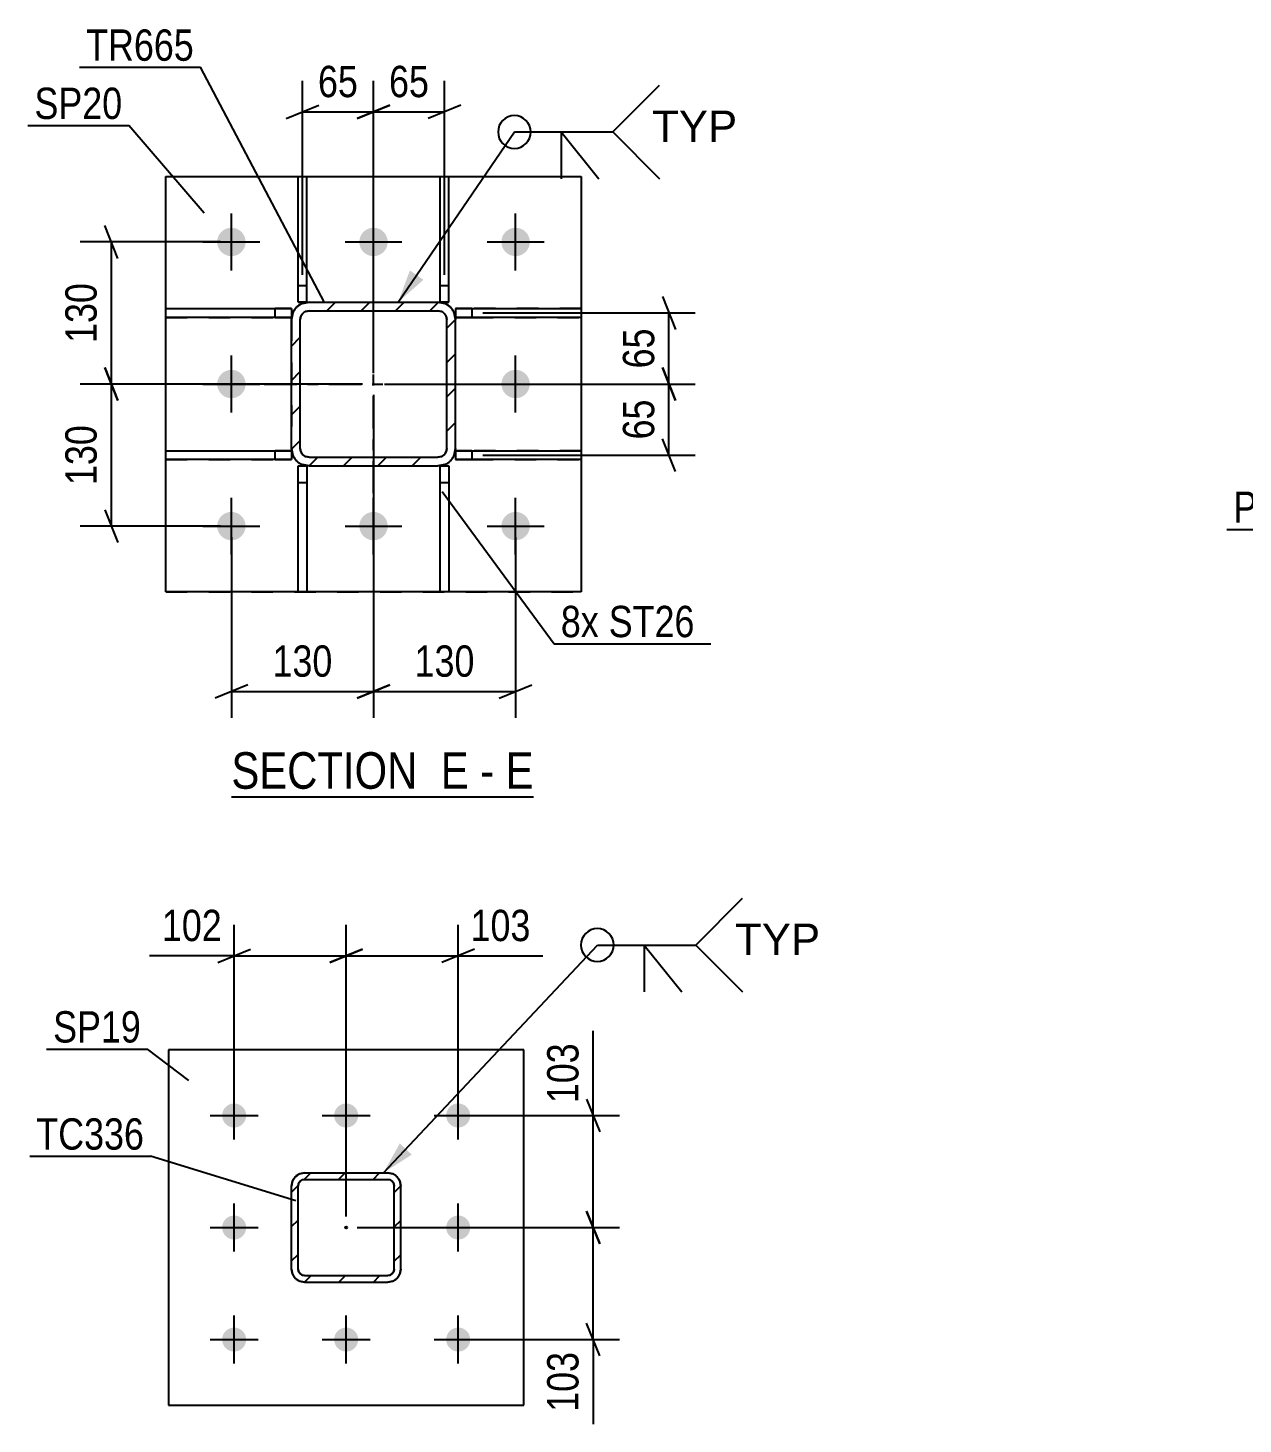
# Model space of a CAD drawing. Header units: millimetres. Extents: x -836 to 353, y -855 to -14.
# Drawn here: x -3.5 to 107.7, y -288.3 to -160.5 of the extents above; entities that cross this region are included whole.
import ezdxf

# ---------------------------------------------------------------- set-up
doc = ezdxf.new("R2010")
doc.units = ezdxf.units.MM
doc.linetypes.add('DXK_LINE_DOT2', pattern=[3.9198, 1.9599, -1.9599])
doc.linetypes.add('DXK_LINE_DOT3', pattern=[5.9187, 2.979, -0.9799, 0.9799, -0.9799])
doc.styles.add('Arial', font='ARIAL.TTF', dxfattribs={"height": 0.2})
doc.styles.add('Arial Narrow', font='ARIALN.TTF', dxfattribs={"height": 0.2})

# ---------------------------------------------------------------- blocks, each defined once
blk = doc.blocks.new('Unknown-570393895-16 - 6046')
at = {"color": 6, "linetype": 'Continuous'}
blk.add_line((15.15, -230.91), (42.8, -230.91), dxfattribs=at)
at = {"color": 0, "linetype": 'Continuous'}
for points in [[(33.26, -230.16), (33.26, -226.66), (15.15, -226.66), (15.15, -230.16)], [(36.87, -230.16), (36.87, -226.66), (34.31, -226.66), (34.31, -230.16)], [(39.19, -230.16), (39.19, -226.66), (37.92, -226.66), (37.92, -230.16)], [(42.8, -230.16), (42.8, -226.66), (40.24, -226.66), (40.24, -230.16)]]:
    blk.add_wipeout(points, dxfattribs=at)
at = {"color": 7, "linetype": 'Continuous', "style": 'Arial Narrow'}
for s, p in [('SECTION ', (15.15, -230.16)), ('E', (34.31, -230.16)), ('E', (40.24, -230.16)), ('-', (37.92, -230.16))]:
    blk.add_text(s, height=3.34, dxfattribs=at).set_placement(p)
blk = doc.blocks.new('Bolt-570393895-6341 - 6046')
at = {"linetype": 'Continuous'}
for points in [[(13.85, -180.13, -1), (16.45, -180.13, -1)], [(26.85, -180.13, -1), (29.45, -180.13, -1)], [(39.85, -180.13, -1), (42.45, -180.13, -1)], [(13.85, -193.13, -1), (16.45, -193.13, -1)], [(39.85, -193.13, -1), (42.45, -193.13, -1)], [(13.85, -206.13, -1), (16.45, -206.13, -1)], [(26.85, -206.13, -1), (29.45, -206.13, -1)], [(39.85, -206.13, -1), (42.45, -206.13, -1)]]:
    blk.add_hatch(color=1, dxfattribs=at).paths.add_polyline_path(points)
at = {"color": 1, "linetype": 'Continuous'}
for p, q in [((15.15, -182.73), (15.15, -177.53)), ((28.15, -182.73), (28.15, -177.53)), ((41.15, -182.73), (41.15, -177.53)), ((12.55, -180.13), (17.75, -180.13)), ((25.55, -180.13), (30.75, -180.13)), ((38.55, -180.13), (43.75, -180.13)), ((15.15, -195.73), (15.15, -190.53)), ((41.15, -195.73), (41.15, -190.53)), ((12.55, -193.13), (17.75, -193.13)), ((38.55, -193.13), (43.75, -193.13)), ((15.15, -208.73), (15.15, -203.53)), ((28.15, -208.73), (28.15, -203.53)), ((41.15, -208.73), (41.15, -203.53)), ((12.55, -206.13), (17.75, -206.13)), ((25.55, -206.13), (30.75, -206.13)), ((38.55, -206.13), (43.75, -206.13))]:
    blk.add_line(p, q, dxfattribs=at)
blk = doc.blocks.new('Part-570393895-6333 - 6046')
at = {"linetype": 'Continuous'}
h = blk.add_hatch(dxfattribs=at)
h.set_pattern_fill('', scale=0.7, style=0, pattern_type=0)
h.set_pattern_definition([(45, (35.6528, -187.2255), (-1.57154, 1.57154), [])])
h.paths.add_polyline_path([(35.65, -199.03), (35.65, -187.23), (35.53, -186.61), (35.18, -186.09), (34.67, -185.75), (34.05, -185.63), (22.25, -185.63), (21.64, -185.75), (21.12, -186.09), (20.77, -186.61), (20.65, -187.23), (20.65, -199.03), (20.77, -199.64), (21.12, -200.16), (21.64, -200.5), (22.25, -200.63), (34.05, -200.63), (34.67, -200.5), (35.18, -200.16), (35.53, -199.64)])
h.paths.add_polyline_path([(34.36, -199.76), (34.05, -199.83), (22.25, -199.83), (21.95, -199.76), (21.69, -199.59), (21.51, -199.33), (21.45, -199.03), (21.45, -187.23), (21.51, -186.92), (21.69, -186.66), (21.95, -186.49), (22.25, -186.43), (34.05, -186.43), (34.36, -186.49), (34.62, -186.66), (34.79, -186.92), (34.85, -187.23), (34.85, -199.03), (34.79, -199.33), (34.62, -199.59)])
at = {"color": 7, "linetype": 'DXK_LINE_DOT3'}
for p, q in [((28.15, -203.13), (28.15, -183.13)), ((18.15, -193.13), (38.15, -193.13))]:
    blk.add_line(p, q, dxfattribs=at)
at = {"color": 7, "linetype": 'DXK_LINE_DOT2'}
for p, q in [((21.64, -185.75), (22.25, -185.63)), ((22.25, -186.43), (21.95, -186.49)), ((22.25, -185.63), (34.05, -185.63)), ((22.25, -186.43), (34.05, -186.43)), ((34.05, -185.63), (34.67, -185.75)), ((34.36, -186.49), (34.05, -186.43)), ((20.65, -187.23), (20.77, -186.61)), ((20.65, -187.23), (20.65, -199.03)), ((21.51, -186.92), (21.45, -187.23)), ((21.45, -199.03), (21.45, -187.23)), ((34.85, -187.23), (34.79, -186.92)), ((34.85, -199.03), (34.85, -187.23)), ((35.53, -186.61), (35.65, -187.23)), ((35.65, -199.03), (35.65, -187.23)), ((20.77, -199.64), (20.65, -199.03)), ((21.45, -199.03), (21.51, -199.33)), ((34.79, -199.33), (34.85, -199.03)), ((35.65, -199.03), (35.53, -199.64)), ((22.25, -200.63), (21.64, -200.5)), ((21.95, -199.76), (22.25, -199.83)), ((22.25, -199.83), (34.05, -199.83)), ((34.05, -199.83), (34.36, -199.76)), ((34.67, -200.5), (34.05, -200.63)), ((22.25, -200.63), (34.05, -200.63))]:
    blk.add_line(p, q, dxfattribs=at)
at = {"color": 2, "linetype": 'Continuous'}
for p, q in [((22.25, -185.63), (21.64, -185.75)), ((21.95, -186.49), (22.25, -186.43)), ((22.25, -185.63), (22.25, -185.63)), ((22.25, -185.63), (34.05, -185.63)), ((22.25, -186.43), (22.25, -186.43)), ((22.25, -186.43), (34.05, -186.43)), ((34.05, -185.63), (34.05, -185.63)), ((34.67, -185.75), (34.05, -185.63)), ((34.05, -186.43), (34.05, -186.43)), ((34.05, -186.43), (34.36, -186.49)), ((20.77, -186.61), (20.65, -187.23)), ((20.65, -187.23), (20.65, -187.23)), ((20.65, -199.03), (20.65, -187.23)), ((21.45, -187.23), (21.51, -186.92)), ((21.45, -187.23), (21.45, -187.23)), ((21.45, -199.03), (21.45, -187.23)), ((34.79, -186.92), (34.85, -187.23)), ((34.85, -187.23), (34.85, -187.23)), ((34.85, -199.03), (34.85, -187.23)), ((35.65, -187.23), (35.53, -186.61)), ((35.65, -187.23), (35.65, -187.23)), ((35.65, -199.03), (35.65, -187.23)), ((20.65, -199.03), (20.65, -199.03)), ((20.65, -199.03), (20.77, -199.64)), ((21.45, -199.03), (21.45, -199.03)), ((21.51, -199.33), (21.45, -199.03)), ((34.85, -199.03), (34.79, -199.33)), ((34.85, -199.03), (34.85, -199.03)), ((35.53, -199.64), (35.65, -199.03)), ((35.65, -199.03), (35.65, -199.03)), ((21.64, -200.5), (22.25, -200.63)), ((22.25, -199.83), (21.95, -199.76)), ((22.25, -199.83), (22.25, -199.83)), ((22.25, -199.83), (34.05, -199.83)), ((34.36, -199.76), (34.05, -199.83)), ((34.05, -199.83), (34.05, -199.83)), ((34.05, -200.63), (34.67, -200.5)), ((22.25, -200.63), (22.25, -200.63)), ((22.25, -200.63), (34.05, -200.63)), ((34.05, -200.63), (34.05, -200.63))]:
    blk.add_line(p, q, dxfattribs=at)
at = {"color": 7, "linetype": 'DXK_LINE_DOT2'}
for centre, radius, start, end in [((22.25, -187.23), 1.6, 112.5, 157.5), ((22.25, -187.23), 0.8, 112.5, 157.5), ((34.05, -187.23), 0.8, 22.5, 67.5), ((34.05, -187.23), 1.6, 22.5, 67.5), ((22.25, -199.03), 1.6, 202.5, 247.5), ((22.25, -199.03), 0.8, 202.5, 247.5), ((34.05, -199.03), 0.8, 292.5, 337.5), ((34.05, -199.03), 1.6, 292.5, 337.5)]:
    blk.add_arc(centre, radius, start, end, dxfattribs=at)
at = {"color": 2, "linetype": 'Continuous'}
for centre, radius, start, end in [((22.25, -187.23), 1.6, 112.5, 157.5), ((22.25, -187.23), 0.8, 112.5, 157.5), ((34.05, -187.23), 0.8, 22.5, 67.5), ((34.05, -187.23), 1.6, 22.5, 67.5), ((22.25, -199.03), 1.6, 202.5, 247.5), ((22.25, -199.03), 0.8, 202.5, 247.5), ((34.05, -199.03), 0.8, 292.5, 337.5), ((34.05, -199.03), 1.6, 292.5, 337.5)]:
    blk.add_arc(centre, radius, start, end, dxfattribs=at)
blk = doc.blocks.new('Part-570393895-6300 - 6046')
at = {"color": 2, "linetype": 'Continuous'}
for p, q in [((35.65, -186.23), (35.65, -186.23)), ((35.65, -186.23), (47.15, -186.23)), ((35.65, -186.23), (35.65, -187.03)), ((47.15, -186.23), (47.15, -187.03)), ((47.15, -187.03), (35.65, -187.03))]:
    blk.add_line(p, q, dxfattribs=at)
at = {"color": 7, "linetype": 'DXK_LINE_DOT2'}
for p, q in [((37.15, -186.23), (35.65, -186.23)), ((35.65, -186.23), (35.65, -186.23)), ((47.15, -186.23), (37.15, -186.23)), ((37.15, -186.23), (37.15, -187.03)), ((35.65, -187.03), (37.15, -187.03)), ((37.15, -187.03), (47.15, -187.03))]:
    blk.add_line(p, q, dxfattribs=at)
blk = doc.blocks.new('Part-570393895-6305 - 6046')
at = {"color": 2, "linetype": 'Continuous'}
for p, q in [((35.65, -199.23), (35.65, -199.23)), ((35.65, -199.23), (47.15, -199.23)), ((35.65, -199.23), (35.65, -200.03)), ((47.15, -199.23), (47.15, -200.03)), ((47.15, -200.03), (35.65, -200.03))]:
    blk.add_line(p, q, dxfattribs=at)
at = {"color": 7, "linetype": 'DXK_LINE_DOT2'}
for p, q in [((37.15, -199.23), (35.65, -199.23)), ((35.65, -199.23), (35.65, -199.23)), ((47.15, -199.23), (37.15, -199.23)), ((37.15, -199.23), (37.15, -200.03)), ((35.65, -200.03), (37.15, -200.03)), ((37.15, -200.03), (47.15, -200.03))]:
    blk.add_line(p, q, dxfattribs=at)
blk = doc.blocks.new('Part-570393895-6310 - 6046')
at = {"color": 2, "linetype": 'Continuous'}
for p, q in [((9.15, -187.03), (9.15, -186.23)), ((9.15, -186.23), (20.65, -186.23)), ((20.65, -186.23), (20.65, -187.03)), ((20.65, -187.03), (9.15, -187.03)), ((20.65, -187.03), (20.65, -187.03))]:
    blk.add_line(p, q, dxfattribs=at)
at = {"color": 7, "linetype": 'DXK_LINE_DOT2'}
for p, q in [((9.15, -186.23), (19.15, -186.23)), ((19.15, -187.03), (19.15, -186.23)), ((20.65, -186.23), (19.15, -186.23)), ((20.65, -186.23), (20.65, -186.23)), ((9.15, -187.03), (19.15, -187.03)), ((19.15, -187.03), (20.65, -187.03))]:
    blk.add_line(p, q, dxfattribs=at)
blk = doc.blocks.new('Part-570393895-6315 - 6046')
at = {"color": 2, "linetype": 'Continuous'}
for p, q in [((9.15, -200.03), (9.15, -199.23)), ((9.15, -199.23), (20.65, -199.23)), ((20.65, -199.23), (20.65, -200.03)), ((20.65, -200.03), (9.15, -200.03)), ((20.65, -200.03), (20.65, -200.03))]:
    blk.add_line(p, q, dxfattribs=at)
at = {"color": 7, "linetype": 'DXK_LINE_DOT2'}
for p, q in [((9.15, -199.23), (19.15, -199.23)), ((19.15, -200.03), (19.15, -199.23)), ((20.65, -199.23), (19.15, -199.23)), ((20.65, -199.23), (20.65, -199.23)), ((9.15, -200.03), (19.15, -200.03)), ((19.15, -200.03), (20.65, -200.03))]:
    blk.add_line(p, q, dxfattribs=at)
blk = doc.blocks.new('Part-570393895-6375 - 6046')
at = {"color": 2, "linetype": 'Continuous'}
for p, q in [((34.25, -185.63), (34.25, -174.13)), ((34.25, -174.13), (35.05, -174.13)), ((35.05, -185.63), (35.05, -174.13)), ((34.25, -185.63), (35.05, -185.63)), ((34.25, -185.63), (34.25, -185.63)), ((35.05, -185.63), (35.05, -185.63))]:
    blk.add_line(p, q, dxfattribs=at)
at = {"color": 7, "linetype": 'DXK_LINE_DOT2'}
for p, q in [((34.25, -184.13), (35.05, -184.13)), ((35.05, -185.63), (34.25, -185.63))]:
    blk.add_line(p, q, dxfattribs=at)
blk = doc.blocks.new('Part-570393895-6380 - 6046')
at = {"color": 2, "linetype": 'Continuous'}
for p, q in [((21.25, -185.63), (21.25, -174.13)), ((21.25, -174.13), (22.05, -174.13)), ((22.05, -185.63), (22.05, -174.13)), ((21.25, -185.63), (22.05, -185.63)), ((21.25, -185.63), (21.25, -185.63)), ((22.05, -185.63), (22.05, -185.63))]:
    blk.add_line(p, q, dxfattribs=at)
at = {"color": 7, "linetype": 'DXK_LINE_DOT2'}
for p, q in [((21.25, -184.13), (22.05, -184.13)), ((22.05, -185.63), (21.25, -185.63))]:
    blk.add_line(p, q, dxfattribs=at)
blk = doc.blocks.new('Part-570393895-6385 - 6046')
at = {"color": 2, "linetype": 'Continuous'}
for p, q in [((34.25, -200.63), (34.25, -200.63)), ((34.25, -200.63), (35.05, -200.63)), ((34.25, -212.13), (34.25, -200.63)), ((35.05, -200.63), (35.05, -200.63)), ((35.05, -200.63), (35.05, -212.13)), ((35.05, -212.13), (34.25, -212.13))]:
    blk.add_line(p, q, dxfattribs=at)
at = {"color": 7, "linetype": 'DXK_LINE_DOT2'}
for p, q in [((34.25, -200.63), (34.25, -200.63)), ((34.25, -200.63), (35.05, -200.63)), ((35.05, -200.63), (35.05, -200.63)), ((34.25, -202.13), (35.05, -202.13))]:
    blk.add_line(p, q, dxfattribs=at)
blk = doc.blocks.new('Part-570393895-6390 - 6046')
at = {"color": 2, "linetype": 'Continuous'}
for p, q in [((21.25, -200.63), (21.25, -200.63)), ((21.25, -200.63), (22.05, -200.63)), ((21.25, -212.13), (21.25, -200.63)), ((22.05, -200.63), (22.05, -200.63)), ((22.05, -200.63), (22.05, -212.13)), ((22.05, -212.13), (21.25, -212.13))]:
    blk.add_line(p, q, dxfattribs=at)
at = {"color": 7, "linetype": 'DXK_LINE_DOT2'}
for p, q in [((21.25, -200.63), (21.25, -200.63)), ((21.25, -200.63), (22.05, -200.63)), ((22.05, -200.63), (22.05, -200.63)), ((21.25, -202.13), (22.05, -202.13))]:
    blk.add_line(p, q, dxfattribs=at)
blk = doc.blocks.new('Part-570393895-6418 - 6046')
at = {"color": 2, "linetype": 'Continuous'}
for p, q in [((9.15, -174.13), (47.15, -174.13)), ((9.15, -212.13), (9.15, -174.13)), ((47.15, -174.13), (47.15, -212.13)), ((47.15, -212.13), (9.15, -212.13)), ((9.15, -212.13), (9.15, -212.13)), ((47.15, -212.13), (47.15, -212.13))]:
    blk.add_line(p, q, dxfattribs=at)
at = {"color": 7, "linetype": 'DXK_LINE_DOT2'}
for p, q in [((9.15, -174.13), (9.15, -174.13)), ((9.15, -174.13), (47.15, -174.13)), ((47.15, -174.13), (47.15, -174.13)), ((9.15, -212.13), (47.15, -212.13))]:
    blk.add_line(p, q, dxfattribs=at)
blk = doc.blocks.new('Part-570393895-5641 - 5605')
at = {"color": 2, "linetype": 'Continuous'}
for p, q in [((41.9, -254.06), (9.4, -254.06)), ((9.4, -254.06), (9.4, -286.56)), ((41.9, -286.56), (41.9, -254.06)), ((9.4, -286.56), (41.9, -286.56))]:
    blk.add_line(p, q, dxfattribs=at)
blk = doc.blocks.new('Part-570393895-5769 - 5605')
at = {"linetype": 'Continuous'}
h = blk.add_hatch(dxfattribs=at)
h.set_pattern_fill('', scale=0.7, style=0, pattern_type=0)
h.set_pattern_definition([(45, (30.6498, -266.5081), (-1.57154, 1.57154), [])])
h.paths.add_polyline_path([(30.65, -274.11), (30.65, -266.51), (30.56, -266.05), (30.3, -265.66), (29.91, -265.4), (29.45, -265.31), (21.85, -265.31), (21.39, -265.4), (21, -265.66), (20.74, -266.05), (20.65, -266.51), (20.65, -274.11), (20.74, -274.57), (21, -274.96), (21.39, -275.22), (21.85, -275.31), (29.45, -275.31), (29.91, -275.22), (30.3, -274.96), (30.56, -274.57)])
h.paths.add_polyline_path([(29.68, -274.66), (29.45, -274.71), (21.85, -274.71), (21.62, -274.66), (21.43, -274.53), (21.3, -274.34), (21.25, -274.11), (21.25, -266.51), (21.3, -266.28), (21.43, -266.08), (21.62, -265.95), (21.85, -265.91), (29.45, -265.91), (29.68, -265.95), (29.87, -266.08), (30, -266.28), (30.05, -266.51), (30.05, -274.11), (30, -274.34), (29.87, -274.53)])
blk.add_hatch(color=30, dxfattribs=at).paths.add_polyline_path([(25.65, -270.41, -1), (25.65, -270.21, -1)])
at = {"color": 7, "linetype": 'DXK_LINE_DOT2'}
for p, q in [((21.39, -265.4), (21.85, -265.31)), ((21.85, -265.31), (29.45, -265.31)), ((29.45, -265.31), (29.91, -265.4)), ((20.65, -266.51), (20.74, -266.05)), ((20.65, -274.11), (20.65, -266.51)), ((21.3, -266.28), (21.25, -266.51)), ((21.25, -274.11), (21.25, -266.51)), ((21.43, -266.08), (21.3, -266.28)), ((21.62, -265.95), (21.43, -266.08)), ((21.85, -265.91), (21.62, -265.95)), ((21.85, -265.91), (29.45, -265.91)), ((29.68, -265.95), (29.45, -265.91)), ((29.87, -266.08), (29.68, -265.95)), ((30, -266.28), (29.87, -266.08)), ((30.05, -266.51), (30, -266.28)), ((30.05, -274.11), (30.05, -266.51)), ((30.56, -266.05), (30.65, -266.51)), ((30.65, -274.11), (30.65, -266.51)), ((20.74, -274.57), (20.65, -274.11)), ((21.25, -274.11), (21.3, -274.34)), ((21.3, -274.34), (21.43, -274.53)), ((21.43, -274.53), (21.62, -274.66)), ((29.68, -274.66), (29.87, -274.53)), ((29.87, -274.53), (30, -274.34)), ((30, -274.34), (30.05, -274.11)), ((30.65, -274.11), (30.56, -274.57)), ((21.85, -275.31), (21.39, -275.22)), ((21.62, -274.66), (21.85, -274.71)), ((21.85, -274.71), (29.45, -274.71)), ((21.85, -275.31), (29.45, -275.31)), ((29.45, -274.71), (29.68, -274.66)), ((29.91, -275.22), (29.45, -275.31))]:
    blk.add_line(p, q, dxfattribs=at)
at = {"color": 2, "linetype": 'Continuous'}
for p, q in [((21.85, -265.31), (21.39, -265.4)), ((21.85, -265.31), (29.45, -265.31)), ((29.91, -265.4), (29.45, -265.31)), ((20.74, -266.05), (20.65, -266.51)), ((20.65, -274.11), (20.65, -266.51)), ((21.25, -266.51), (21.3, -266.28)), ((21.25, -274.11), (21.25, -266.51)), ((21.3, -266.28), (21.43, -266.08)), ((21.43, -266.08), (21.62, -265.95)), ((21.62, -265.95), (21.85, -265.91)), ((21.85, -265.91), (29.45, -265.91)), ((29.45, -265.91), (29.68, -265.95)), ((29.68, -265.95), (29.87, -266.08)), ((29.87, -266.08), (30, -266.28)), ((30, -266.28), (30.05, -266.51)), ((30.05, -274.11), (30.05, -266.51)), ((30.65, -266.51), (30.56, -266.05)), ((30.65, -274.11), (30.65, -266.51)), ((20.65, -274.11), (20.74, -274.57)), ((21.3, -274.34), (21.25, -274.11)), ((21.43, -274.53), (21.3, -274.34)), ((21.62, -274.66), (21.43, -274.53)), ((29.87, -274.53), (29.68, -274.66)), ((30, -274.34), (29.87, -274.53)), ((30.05, -274.11), (30, -274.34)), ((30.56, -274.57), (30.65, -274.11)), ((21.39, -275.22), (21.85, -275.31)), ((21.85, -274.71), (21.62, -274.66)), ((21.85, -274.71), (29.45, -274.71)), ((21.85, -275.31), (29.45, -275.31)), ((29.68, -274.66), (29.45, -274.71)), ((29.45, -275.31), (29.91, -275.22))]:
    blk.add_line(p, q, dxfattribs=at)
at = {"color": 7, "linetype": 'DXK_LINE_DOT3'}
blk.add_line((25.65, -270.31), (25.65, -270.31), dxfattribs=at)
at = {"color": 30, "linetype": 'DXK_LINE_DOT3'}
blk.add_line((25.65, -270.31), (25.65, -270.31), dxfattribs=at)
at = {"color": 30, "linetype": 'Continuous'}
blk.add_circle((25.65, -270.31), 0.1, dxfattribs=at)
at = {"color": 7, "linetype": 'DXK_LINE_DOT2'}
for centre, start, end in [((21.85, -266.51), 112.5, 157.5), ((29.45, -266.51), 22.5, 67.5), ((21.85, -274.11), 202.5, 247.5), ((29.45, -274.11), 292.5, 337.5)]:
    blk.add_arc(centre, 1.2, start, end, dxfattribs=at)
at = {"color": 2, "linetype": 'Continuous'}
for centre, start, end in [((21.85, -266.51), 112.5, 157.5), ((29.45, -266.51), 22.5, 67.5), ((21.85, -274.11), 202.5, 247.5), ((29.45, -274.11), 292.5, 337.5)]:
    blk.add_arc(centre, 1.2, start, end, dxfattribs=at)
blk = doc.blocks.new('Bolt-570393895-5719 - 5605')
at = {"linetype": 'Continuous'}
for points in [[(14.3, -260.06, -1), (16.5, -260.06, -1)], [(24.55, -260.06, -1), (26.75, -260.06, -1)], [(34.8, -260.06, -1), (37, -260.06, -1)], [(14.3, -270.31, -1), (16.5, -270.31, -1)], [(34.8, -270.31, -1), (37, -270.31, -1)], [(14.3, -280.56, -1), (16.5, -280.56, -1)], [(24.55, -280.56, -1), (26.75, -280.56, -1)], [(34.8, -280.56, -1), (37, -280.56, -1)]]:
    blk.add_hatch(color=1, dxfattribs=at).paths.add_polyline_path(points)
at = {"color": 1, "linetype": 'Continuous'}
for p, q in [((15.4, -262.26), (15.4, -257.86)), ((25.65, -262.26), (25.65, -257.86)), ((35.9, -262.26), (35.9, -257.86)), ((13.2, -260.06), (17.6, -260.06)), ((23.45, -260.06), (27.85, -260.06)), ((33.7, -260.06), (38.1, -260.06)), ((15.4, -272.51), (15.4, -268.11)), ((35.9, -272.51), (35.9, -268.11)), ((13.2, -270.31), (17.6, -270.31)), ((33.7, -270.31), (38.1, -270.31)), ((15.4, -282.76), (15.4, -278.36)), ((25.65, -282.76), (25.65, -278.36)), ((35.9, -282.76), (35.9, -278.36)), ((13.2, -280.56), (17.6, -280.56)), ((23.45, -280.56), (27.85, -280.56)), ((33.7, -280.56), (38.1, -280.56))]:
    blk.add_line(p, q, dxfattribs=at)
blk = doc.blocks.new('StraightDimension-570393895-6455 - 6046')
at = {"color": 7, "linetype": 'Continuous'}
for p, q in [((4.77, -194.63), (3.57, -191.63)), ((27.15, -193.13), (1.32, -193.13)), ((4.17, -206.13), (4.17, -193.13)), ((3.57, -204.63), (4.77, -207.63)), ((14.15, -206.13), (1.32, -206.13))]:
    blk.add_line(p, q, dxfattribs=at)
at = {"color": 0}
blk.add_wipeout([(3.42, -196.28), (-0.78, -196.28), (-0.78, -202.97), (3.42, -202.97)], dxfattribs=at)
at = {"color": 3, "style": 'Arial Narrow'}
blk.add_text('130', height=2.863, rotation=90.0002, dxfattribs=at).set_placement((2.82, -202.37))
blk = doc.blocks.new('StraightDimension-570393895-6427 - 6046')
at = {"color": 7, "linetype": 'Continuous'}
for p, q in [((54.58, -185.13), (55.78, -188.13)), ((38.15, -186.63), (57.58, -186.63)), ((55.18, -193.13), (55.18, -186.63)), ((55.78, -194.63), (54.58, -191.63)), ((29.15, -193.13), (57.58, -193.13))]:
    blk.add_line(p, q, dxfattribs=at)
at = {"color": 0}
blk.add_wipeout([(54.43, -187.45), (50.23, -187.45), (50.23, -192.3), (54.43, -192.3)], dxfattribs=at)
at = {"color": 3, "style": 'Arial Narrow'}
blk.add_text('65', height=2.863, rotation=90.0002, dxfattribs=at).set_placement((53.83, -191.7))
blk = doc.blocks.new('StraightDimension-570393895-6445 - 6046')
at = {"color": 7, "linetype": 'Continuous'}
for p, q in [((28.15, -192.13), (28.15, -165.38)), ((34.65, -183.13), (34.65, -165.38)), ((26.65, -168.83), (29.65, -167.63)), ((28.15, -168.23), (34.65, -168.23)), ((36.15, -167.63), (33.15, -168.83))]:
    blk.add_line(p, q, dxfattribs=at)
at = {"color": 0}
blk.add_wipeout([(33.83, -167.48), (33.83, -163.28), (28.97, -163.28), (28.97, -167.48)], dxfattribs=at)
at = {"color": 3, "style": 'Arial Narrow'}
blk.add_text('65', height=2.863, dxfattribs=at).set_placement((29.57, -166.88))
blk = doc.blocks.new('StraightDimension-570393895-6452 - 6046')
at = {"color": 7, "linetype": 'Continuous'}
for p, q in [((4.77, -181.63), (3.57, -178.63)), ((14.15, -180.13), (1.32, -180.13)), ((4.17, -193.13), (4.17, -180.13)), ((3.57, -191.63), (4.77, -194.63)), ((27.15, -193.13), (1.32, -193.13))]:
    blk.add_line(p, q, dxfattribs=at)
at = {"color": 0}
blk.add_wipeout([(3.42, -183.28), (-0.78, -183.28), (-0.78, -189.97), (3.42, -189.97)], dxfattribs=at)
at = {"color": 3, "style": 'Arial Narrow'}
blk.add_text('130', height=2.863, rotation=90.0002, dxfattribs=at).set_placement((2.82, -189.37))
blk = doc.blocks.new('StraightDimension-570393895-6430 - 6046')
at = {"color": 7, "linetype": 'Continuous'}
for p, q in [((54.58, -191.63), (55.78, -194.63)), ((29.15, -193.13), (57.58, -193.13)), ((55.18, -199.63), (55.18, -193.13)), ((55.78, -201.13), (54.58, -198.13)), ((38.15, -199.63), (57.58, -199.63))]:
    blk.add_line(p, q, dxfattribs=at)
at = {"color": 0}
blk.add_wipeout([(54.43, -193.95), (50.23, -193.95), (50.23, -198.8), (54.43, -198.8)], dxfattribs=at)
at = {"color": 3, "style": 'Arial Narrow'}
blk.add_text('65', height=2.863, rotation=90.0002, dxfattribs=at).set_placement((53.83, -198.2))
blk = doc.blocks.new('StraightDimension-570393895-6434 - 6046')
at = {"color": 7, "linetype": 'Continuous'}
for p, q in [((28.15, -194.13), (28.15, -223.66)), ((41.15, -207.13), (41.15, -223.66)), ((29.65, -220.66), (26.65, -221.86)), ((39.65, -221.86), (42.65, -220.66)), ((28.15, -221.26), (41.15, -221.26))]:
    blk.add_line(p, q, dxfattribs=at)
at = {"color": 0}
blk.add_wipeout([(37.99, -220.51), (37.99, -216.31), (31.31, -216.31), (31.31, -220.51)], dxfattribs=at)
at = {"color": 3, "style": 'Arial Narrow'}
blk.add_text('130', height=2.863, dxfattribs=at).set_placement((31.91, -219.91))
blk = doc.blocks.new('StraightDimension-570393895-6439 - 6046')
at = {"color": 7, "linetype": 'Continuous'}
for p, q in [((28.15, -194.13), (28.15, -223.66)), ((15.15, -207.13), (15.15, -223.66)), ((16.65, -220.66), (13.65, -221.86)), ((26.65, -221.86), (29.65, -220.66)), ((15.15, -221.26), (28.15, -221.26))]:
    blk.add_line(p, q, dxfattribs=at)
at = {"color": 0}
blk.add_wipeout([(24.99, -220.51), (24.99, -216.31), (18.31, -216.31), (18.31, -220.51)], dxfattribs=at)
at = {"color": 3, "style": 'Arial Narrow'}
blk.add_text('130', height=2.863, dxfattribs=at).set_placement((18.91, -219.91))
blk = doc.blocks.new('StraightDimension-570393895-6448 - 6046')
at = {"color": 7, "linetype": 'Continuous'}
for p, q in [((21.65, -183.13), (21.65, -165.38)), ((28.15, -192.13), (28.15, -165.38)), ((20.15, -168.83), (23.15, -167.63)), ((21.65, -168.23), (28.15, -168.23)), ((29.65, -167.63), (26.65, -168.83))]:
    blk.add_line(p, q, dxfattribs=at)
at = {"color": 0}
blk.add_wipeout([(27.33, -167.48), (27.33, -163.28), (22.47, -163.28), (22.47, -167.48)], dxfattribs=at)
at = {"color": 3, "style": 'Arial Narrow'}
blk.add_text('65', height=2.863, dxfattribs=at).set_placement((23.07, -166.88))
blk = doc.blocks.new('StraightDimension-570393895-5974 - 5605')
at = {"color": 7, "linetype": 'Continuous'}
for p, q in [((47.65, -268.81), (48.85, -271.81)), ((26.65, -270.31), (50.65, -270.31)), ((48.25, -280.56), (48.25, -270.31)), ((48.85, -282.06), (47.65, -279.06)), ((36.9, -280.56), (50.65, -280.56)), ((48.25, -280.56), (48.25, -288.29)), ((48.25, -280.56), (48.25, -288.29))]:
    blk.add_line(p, q, dxfattribs=at)
at = {"color": 0}
blk.add_wipeout([(47.5, -281.08), (43.3, -281.08), (43.3, -287.77), (47.5, -287.77)], dxfattribs=at)
at = {"color": 3, "style": 'Arial Narrow'}
blk.add_text('103', height=2.863, rotation=90.0002, dxfattribs=at).set_placement((46.9, -287.17))
blk = doc.blocks.new('StraightDimension-570393895-5988 - 5605')
at = {"color": 7, "linetype": 'Continuous'}
for p, q in [((48.25, -260.06), (48.25, -252.32)), ((48.25, -260.06), (48.25, -252.32)), ((47.65, -258.56), (48.85, -261.56)), ((36.9, -260.06), (50.65, -260.06)), ((48.25, -270.31), (48.25, -260.06)), ((48.85, -271.81), (47.65, -268.81)), ((26.65, -270.31), (50.65, -270.31))]:
    blk.add_line(p, q, dxfattribs=at)
at = {"color": 0}
blk.add_wipeout([(47.5, -252.85), (43.3, -252.85), (43.3, -259.53), (47.5, -259.53)], dxfattribs=at)
at = {"color": 3, "style": 'Arial Narrow'}
blk.add_text('103', height=2.863, rotation=90.0002, dxfattribs=at).set_placement((46.9, -258.93))
blk = doc.blocks.new('StraightDimension-570393895-6003 - 5605')
at = {"color": 7, "linetype": 'Continuous'}
for p, q in [((15.4, -259.06), (15.4, -242.6)), ((25.65, -269.31), (25.65, -242.6)), ((13.9, -246.05), (16.9, -244.85)), ((27.15, -244.85), (24.15, -246.05)), ((15.4, -245.45), (7.67, -245.45)), ((15.4, -245.45), (7.67, -245.45)), ((15.4, -245.45), (25.65, -245.45))]:
    blk.add_line(p, q, dxfattribs=at)
at = {"color": 0}
blk.add_wipeout([(14.88, -244.7), (14.88, -240.5), (8.19, -240.5), (8.19, -244.7)], dxfattribs=at)
at = {"color": 3, "style": 'Arial Narrow'}
blk.add_text('102', height=2.863, dxfattribs=at).set_placement((8.79, -244.1))
blk = doc.blocks.new('StraightDimension-570393895-6017 - 5605')
at = {"color": 7, "linetype": 'Continuous'}
for p, q in [((25.65, -269.31), (25.65, -242.6)), ((35.9, -259.06), (35.9, -242.6)), ((24.15, -246.05), (27.15, -244.85)), ((37.4, -244.85), (34.4, -246.05)), ((25.65, -245.45), (35.9, -245.45)), ((35.9, -245.45), (43.64, -245.45)), ((35.9, -245.45), (43.64, -245.45))]:
    blk.add_line(p, q, dxfattribs=at)
at = {"color": 0}
blk.add_wipeout([(43.11, -244.7), (43.11, -240.5), (36.43, -240.5), (36.43, -244.7)], dxfattribs=at)
at = {"color": 3, "style": 'Arial Narrow'}
blk.add_text('103', height=2.863, dxfattribs=at).set_placement((37.03, -244.1))
blk = doc.blocks.new('Mark-570393895-28756 - 13893')
at = {"color": 0}
blk.add_wipeout([(116.32, -205.83), (116.32, -202.83), (106.81, -202.83), (106.81, -205.83)], dxfattribs=at)
blk.add_wipeout([(116.32, -205.83), (116.32, -202.83), (106.81, -202.83), (106.81, -205.83)], dxfattribs=at)
at = {"color": 30, "linetype": 'Continuous'}
for p in [(106.21, -206.43), (125.08, -213.86)]:
    blk.add_line(p, (116.92, -206.43), dxfattribs=at)
at = {"color": 3, "style": 'Arial Narrow'}
blk.add_text('PL580', height=2.863, dxfattribs=at).set_placement((106.81, -205.83))
blk = doc.blocks.new('Mark-570393895-6329 - 6046')
at = {"color": 0}
blk.add_wipeout([(11.72, -163.55), (11.72, -160.55), (1.86, -160.55), (1.86, -163.55)], dxfattribs=at)
blk.add_wipeout([(11.72, -163.55), (11.72, -160.55), (1.86, -160.55), (1.86, -163.55)], dxfattribs=at)
at = {"color": 30, "linetype": 'Continuous'}
for p in [(1.26, -164.15), (23.68, -185.68)]:
    blk.add_line(p, (12.32, -164.15), dxfattribs=at)
at = {"color": 3, "style": 'Arial Narrow'}
blk.add_text('TR665', height=2.863, dxfattribs=at).set_placement((1.86, -163.55))
blk = doc.blocks.new('Mark-570393895-6414 - 6046')
at = {"color": 0}
blk.add_wipeout([(5.17, -168.88), (5.17, -165.88), (-2.87, -165.88), (-2.87, -168.88)], dxfattribs=at)
blk.add_wipeout([(5.17, -168.88), (5.17, -165.88), (-2.87, -165.88), (-2.87, -168.88)], dxfattribs=at)
at = {"color": 30, "linetype": 'Continuous'}
for p in [(-3.47, -169.48), (12.66, -177.5)]:
    blk.add_line(p, (5.77, -169.48), dxfattribs=at)
at = {"color": 3, "style": 'Arial Narrow'}
blk.add_text('SP20', height=2.863, dxfattribs=at).set_placement((-2.87, -168.88))
blk = doc.blocks.new('WeldMark-570393895-6459 - 6046')
at = {"linetype": 'Continuous'}
blk.add_hatch(color=30, dxfattribs=at).paths.add_polyline_path([(32.72, -183.59), (30.4, -185.64), (31.48, -182.74)])
at = {"color": 30, "linetype": 'Continuous'}
for p, q in [((30.4, -185.64), (41.04, -170.07)), ((41.04, -170.07), (50.04, -170.07))]:
    blk.add_line(p, q, dxfattribs=at)
at = {"color": 3, "linetype": 'Continuous'}
for q in [(48.76, -174.35), (45.33, -174.35)]:
    blk.add_line((45.33, -170.07), q, dxfattribs=at)
for start, end in [(90, 270), (270, 90)]:
    blk.add_arc((41.04, -170.07), 1.5, start, end, dxfattribs=at)
at = {"color": 0, "linetype": 'Continuous'}
blk.add_wipeout([(61.42, -170.97), (61.42, -167.97), (53.64, -167.97), (53.64, -170.97)], dxfattribs=at)
blk.add_wipeout([(61.42, -170.97), (61.42, -167.97), (53.64, -167.97), (53.64, -170.97)], dxfattribs=at)
at = {"color": 3, "linetype": 'Continuous'}
for q in [(54.33, -165.78), (54.33, -174.35)]:
    blk.add_line((50.04, -170.07), q, dxfattribs=at)
at = {"color": 3, "linetype": 'Continuous', "style": 'Arial'}
blk.add_text('TYP', height=2.865, dxfattribs=at).set_placement((53.64, -170.97))
blk = doc.blocks.new('MarkSet-570393895-6485 - 6046')
at = {"color": 0}
for points in [[(48.77, -216.29), (48.77, -213.29), (45.29, -213.29), (45.29, -216.29)], [(57.52, -216.29), (57.52, -213.29), (49.67, -213.29), (49.67, -216.29)]]:
    blk.add_wipeout(points, dxfattribs=at)
for points in [[(48.77, -216.29), (48.77, -213.29), (45.29, -213.29), (45.29, -216.29)], [(57.52, -216.29), (57.52, -213.29), (49.67, -213.29), (49.67, -216.29)]]:
    blk.add_wipeout(points, dxfattribs=at)
at = {"color": 30, "linetype": 'Continuous'}
for p, q in [((34.44, -202.95), (44.69, -216.89)), ((44.69, -216.89), (59.02, -216.89))]:
    blk.add_line(p, q, dxfattribs=at)
at = {"color": 3, "style": 'Arial Narrow'}
for s, p in [('8x', (45.29, -216.29)), ('ST26', (49.67, -216.29))]:
    blk.add_text(s, height=2.863, dxfattribs=at).set_placement(p)
blk = doc.blocks.new('Mark-570393895-5637 - 5605')
at = {"color": 0}
blk.add_wipeout([(6.88, -253.38), (6.88, -250.38), (-1.16, -250.38), (-1.16, -253.38)], dxfattribs=at)
blk.add_wipeout([(6.88, -253.38), (6.88, -250.38), (-1.16, -250.38), (-1.16, -253.38)], dxfattribs=at)
at = {"color": 30, "linetype": 'Continuous'}
for p in [(-1.76, -253.98), (11.26, -256.86)]:
    blk.add_line(p, (7.48, -253.98), dxfattribs=at)
at = {"color": 3, "style": 'Arial Narrow'}
blk.add_text('SP19', height=2.863, dxfattribs=at).set_placement((-1.16, -253.38))
blk = doc.blocks.new('Mark-570393895-5765 - 5605')
at = {"color": 0}
blk.add_wipeout([(7.16, -263.18), (7.16, -260.18), (-2.7, -260.18), (-2.7, -263.18)], dxfattribs=at)
blk.add_wipeout([(7.16, -263.18), (7.16, -260.18), (-2.7, -260.18), (-2.7, -263.18)], dxfattribs=at)
at = {"color": 30, "linetype": 'Continuous'}
for p in [(-3.3, -263.78), (21.04, -267.87)]:
    blk.add_line(p, (7.76, -263.78), dxfattribs=at)
at = {"color": 3, "style": 'Arial Narrow'}
blk.add_text('TC336', height=2.863, dxfattribs=at).set_placement((-2.7, -263.18))
blk = doc.blocks.new('WeldMark-570393895-6031 - 5605')
at = {"linetype": 'Continuous'}
blk.add_hatch(color=30, dxfattribs=at).paths.add_polyline_path([(31.65, -263.64), (29.05, -265.31), (30.56, -262.61)])
at = {"color": 30, "linetype": 'Continuous'}
for p, q in [((29.05, -265.31), (48.63, -244.46)), ((48.63, -244.46), (57.63, -244.46))]:
    blk.add_line(p, q, dxfattribs=at)
at = {"color": 3, "linetype": 'Continuous'}
for q in [(56.35, -248.75), (52.92, -248.75)]:
    blk.add_line((52.92, -244.46), q, dxfattribs=at)
for start, end in [(90, 270), (270, 90)]:
    blk.add_arc((48.63, -244.46), 1.5, start, end, dxfattribs=at)
at = {"color": 0, "linetype": 'Continuous'}
blk.add_wipeout([(69.01, -245.36), (69.01, -242.36), (61.23, -242.36), (61.23, -245.36)], dxfattribs=at)
blk.add_wipeout([(69.01, -245.36), (69.01, -242.36), (61.23, -242.36), (61.23, -245.36)], dxfattribs=at)
at = {"color": 3, "linetype": 'Continuous'}
for q in [(61.92, -240.18), (61.92, -248.75)]:
    blk.add_line((57.63, -244.46), q, dxfattribs=at)
at = {"color": 3, "linetype": 'Continuous', "style": 'Arial'}
blk.add_text('TYP', height=2.865, dxfattribs=at).set_placement((61.23, -245.36))

msp = doc.modelspace()

# ---------------------------------------------------------------- block references
for name in ['Part-570393895-6418 - 6046', 'Part-570393895-6380 - 6046', 'Part-570393895-6375 - 6046', 'Bolt-570393895-6341 - 6046', 'Part-570393895-6333 - 6046', 'Part-570393895-6310 - 6046', 'Part-570393895-6300 - 6046', 'Part-570393895-6315 - 6046', 'Part-570393895-6305 - 6046', 'Part-570393895-6390 - 6046', 'Part-570393895-6385 - 6046', 'Mark-570393895-28756 - 13893', 'Unknown-570393895-16 - 6046', 'Part-570393895-5641 - 5605', 'Bolt-570393895-5719 - 5605', 'Part-570393895-5769 - 5605']:
    msp.add_blockref(name, (0, 0))

# ---------------------------------------------------------------- next in the draw order: block references
for name in ['StraightDimension-570393895-6427 - 6046', 'StraightDimension-570393895-6455 - 6046', 'StraightDimension-570393895-5974 - 5605']:
    msp.add_blockref(name, (0, 0))

# ---------------------------------------------------------------- next in the draw order: block references
for name in ['StraightDimension-570393895-6445 - 6046', 'StraightDimension-570393895-5988 - 5605']:
    msp.add_blockref(name, (0, 0))

# ---------------------------------------------------------------- next in the draw order: block references
for name in ['WeldMark-570393895-6459 - 6046', 'StraightDimension-570393895-6452 - 6046', 'StraightDimension-570393895-6430 - 6046', 'StraightDimension-570393895-6003 - 5605']:
    msp.add_blockref(name, (0, 0))

# ---------------------------------------------------------------- next in the draw order: block references
for name in ['StraightDimension-570393895-6448 - 6046', 'StraightDimension-570393895-6434 - 6046', 'StraightDimension-570393895-6017 - 5605', 'Mark-570393895-5637 - 5605', 'Mark-570393895-5765 - 5605']:
    msp.add_blockref(name, (0, 0))

# ---------------------------------------------------------------- next in the draw order: block references
for name in ['Mark-570393895-6329 - 6046', 'StraightDimension-570393895-6439 - 6046', 'MarkSet-570393895-6485 - 6046', 'WeldMark-570393895-6031 - 5605']:
    msp.add_blockref(name, (0, 0))

# ---------------------------------------------------------------- next in the draw order: block references
msp.add_blockref('Mark-570393895-6414 - 6046', (0, 0))

doc.saveas('drawing.dxf')
